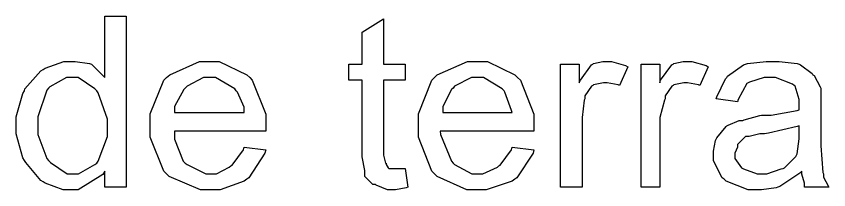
# Model space of a CAD drawing. Header units: metres. Extents: x -593 to 248, y 430 to 1024.
# Drawn here: x -530.95 to -518.1, y 471.07 to 473.83 of the extents above; entities that cross this region are included whole.
import ezdxf

# ---------------------------------------------------------------- set-up
doc = ezdxf.new("R2010")
doc.units = ezdxf.units.M
doc.header["$MEASUREMENT"] = 0
doc.layers.add('CFF-7E-00', color=30, linetype='Continuous')

msp = doc.modelspace()

# ---------------------------------------------------------------- linework, layer by layer
at = {"layer": 'CFF-7E-00'}
for points in [[(-529.553, 471.115), (-529.553, 471.37), (-529.585, 471.318), (-529.974, 471.074), (-530.103, 471.074), (-530.211, 471.074), (-530.497, 471.18), (-530.529, 471.201), (-530.562, 471.223), (-530.804, 471.508), (-530.825, 471.54), (-530.847, 471.582), (-530.953, 471.963), (-530.953, 472.09), (-530.953, 472.229), (-530.847, 472.599), (-530.825, 472.642), (-530.816, 472.674), (-530.562, 472.961), (-530.529, 472.981), (-530.497, 473.003), (-530.202, 473.108), (-530.103, 473.108), (-530.019, 473.108), (-529.797, 473.078), (-529.764, 473.067), (-529.744, 473.046), (-529.575, 472.876), (-529.553, 472.855), (-529.553, 473.827), (-529.214, 473.827), (-529.214, 471.115), (-529.553, 471.115)], [(-524.803, 471.413), (-524.762, 471.115), (-524.784, 471.106), (-524.957, 471.074), (-525.015, 471.074), (-525.079, 471.074), (-525.259, 471.148), (-525.269, 471.158), (-525.312, 471.158), (-525.429, 471.275), (-525.438, 471.285), (-525.438, 471.381), (-525.481, 471.596), (-525.481, 471.667), (-525.481, 472.812), (-525.693, 472.812), (-525.693, 473.067), (-525.481, 473.067), (-525.481, 473.574), (-525.142, 473.786), (-525.142, 473.067), (-524.803, 473.067), (-524.803, 472.812), (-525.142, 472.812), (-525.142, 471.667), (-525.142, 471.625), (-525.112, 471.497), (-525.101, 471.497), (-525.101, 471.477), (-525.069, 471.424), (-525.058, 471.413), (-525.026, 471.413), (-524.956, 471.413), (-524.931, 471.413), (-524.9, 471.413), (-524.828, 471.413), (-524.803, 471.413)], [(-527.35, 471.751), (-527.008, 471.709), (-527.019, 471.657), (-527.273, 471.266), (-527.304, 471.243), (-527.348, 471.212), (-527.73, 471.074), (-527.857, 471.074), (-528.037, 471.074), (-528.535, 471.286), (-528.576, 471.328), (-528.619, 471.37), (-528.834, 471.91), (-528.834, 472.09), (-528.834, 472.281), (-528.619, 472.813), (-528.576, 472.855), (-528.524, 472.897), (-528.057, 473.108), (-527.9, 473.108), (-527.741, 473.108), (-527.305, 472.897), (-527.261, 472.855), (-527.22, 472.813), (-527.008, 472.271), (-527.008, 472.09), (-527.008, 472.09), (-527.008, 472.028), (-527.008, 472.006), (-528.45, 472.006), (-528.45, 471.879), (-528.313, 471.529), (-528.28, 471.497), (-528.248, 471.477), (-527.955, 471.328), (-527.857, 471.328), (-527.784, 471.328), (-527.583, 471.434), (-527.561, 471.454), (-527.54, 471.465), (-527.361, 471.709), (-527.35, 471.751)], [(-523.108, 471.751), (-522.766, 471.709), (-522.777, 471.657), (-523.034, 471.266), (-523.065, 471.243), (-523.108, 471.212), (-523.522, 471.074), (-523.658, 471.074), (-523.827, 471.074), (-524.295, 471.286), (-524.336, 471.328), (-524.378, 471.37), (-524.592, 471.91), (-524.592, 472.09), (-524.592, 472.281), (-524.378, 472.813), (-524.336, 472.855), (-524.295, 472.897), (-523.818, 473.108), (-523.658, 473.108), (-523.499, 473.108), (-523.065, 472.897), (-523.023, 472.855), (-522.98, 472.813), (-522.766, 472.271), (-522.766, 472.09), (-522.766, 472.09), (-522.766, 472.028), (-522.766, 472.006), (-524.25, 472.006), (-524.241, 471.953), (-524.071, 471.529), (-524.04, 471.497), (-524.019, 471.477), (-523.749, 471.328), (-523.658, 471.328), (-523.574, 471.328), (-523.341, 471.434), (-523.319, 471.454), (-523.298, 471.465), (-523.119, 471.709), (-523.108, 471.751)], [(-522.343, 471.115), (-522.343, 473.067), (-522.047, 473.067), (-522.047, 472.769), (-522.027, 472.812), (-521.857, 473.057), (-521.835, 473.067), (-521.825, 473.078), (-521.675, 473.108), (-521.624, 473.108), (-521.539, 473.108), (-521.314, 473.046), (-521.282, 473.024), (-521.409, 472.728), (-521.431, 472.739), (-521.607, 472.769), (-521.665, 472.769), (-521.665, 472.769), (-521.825, 472.739), (-521.835, 472.728), (-521.857, 472.718), (-521.962, 472.566), (-521.962, 472.516), (-521.973, 472.495), (-522.004, 472.223), (-522.004, 472.132), (-522.004, 471.115), (-522.343, 471.115)], [(-521.07, 471.115), (-521.07, 473.067), (-520.774, 473.067), (-520.774, 472.769), (-520.764, 472.812), (-520.585, 473.057), (-520.563, 473.067), (-520.553, 473.078), (-520.402, 473.108), (-520.351, 473.108), (-520.265, 473.108), (-520.042, 473.046), (-520.009, 473.024), (-520.14, 472.728), (-520.162, 472.739), (-520.336, 472.769), (-520.393, 472.769), (-520.393, 472.769), (-520.553, 472.739), (-520.563, 472.728), (-520.585, 472.718), (-520.689, 472.566), (-520.689, 472.516), (-520.701, 472.495), (-520.774, 472.223), (-520.774, 472.132), (-520.774, 471.115), (-521.07, 471.115)], [(-518.525, 471.37), (-518.557, 471.339), (-518.878, 471.126), (-518.909, 471.115), (-518.931, 471.106), (-519.168, 471.074), (-519.247, 471.074), (-519.375, 471.074), (-519.724, 471.212), (-519.755, 471.243), (-519.787, 471.266), (-519.925, 471.534), (-519.925, 471.624), (-519.925, 471.687), (-519.893, 471.857), (-519.882, 471.877), (-519.872, 471.9), (-519.724, 472.08), (-519.713, 472.09), (-519.692, 472.101), (-519.518, 472.174), (-519.459, 472.174), (-519.439, 472.185), (-519.194, 472.25), (-519.163, 472.259), (-519.014, 472.259), (-518.601, 472.333), (-518.568, 472.343), (-518.568, 472.365), (-518.568, 472.429), (-518.568, 472.429), (-518.568, 472.505), (-518.631, 472.718), (-518.651, 472.728), (-518.674, 472.75), (-518.946, 472.855), (-519.036, 472.855), (-519.121, 472.855), (-519.354, 472.78), (-519.375, 472.769), (-519.397, 472.759), (-519.535, 472.505), (-519.544, 472.471), (-519.882, 472.516), (-519.872, 472.547), (-519.735, 472.834), (-519.713, 472.855), (-519.703, 472.876), (-519.449, 473.057), (-519.416, 473.067), (-519.385, 473.078), (-519.091, 473.108), (-518.993, 473.108), (-518.887, 473.108), (-518.601, 473.078), (-518.568, 473.067), (-518.547, 473.057), (-518.366, 472.919), (-518.355, 472.897), (-518.335, 472.888), (-518.239, 472.707), (-518.228, 472.685), (-518.228, 472.61), (-518.228, 472.442), (-518.228, 472.386), (-518.228, 471.92), (-518.228, 471.773), (-518.198, 471.35), (-518.187, 471.328), (-518.187, 471.275), (-518.113, 471.138), (-518.102, 471.115), (-518.484, 471.115), (-518.484, 471.18), (-518.525, 471.323), (-518.525, 471.37)], [(-530.614, 472.09), (-530.614, 471.953), (-530.467, 471.571), (-530.445, 471.54), (-530.413, 471.508), (-530.15, 471.328), (-530.062, 471.328), (-529.966, 471.328), (-529.712, 471.477), (-529.68, 471.497), (-529.659, 471.529), (-529.51, 471.918), (-529.51, 472.047), (-529.51, 472.196), (-529.659, 472.61), (-529.68, 472.642), (-529.712, 472.674), (-529.975, 472.855), (-530.062, 472.855), (-530.158, 472.855), (-530.424, 472.707), (-530.445, 472.685), (-530.467, 472.653), (-530.614, 472.232), (-530.614, 472.09)], [(-528.45, 472.302), (-527.35, 472.302), (-527.35, 472.387), (-527.456, 472.622), (-527.477, 472.642), (-527.498, 472.674), (-527.8, 472.855), (-527.9, 472.855), (-527.994, 472.855), (-528.248, 472.717), (-528.28, 472.685), (-528.302, 472.664), (-528.45, 472.393), (-528.45, 472.302)], [(-524.208, 472.302), (-523.108, 472.302), (-523.119, 472.333), (-523.225, 472.622), (-523.235, 472.642), (-523.267, 472.674), (-523.56, 472.855), (-523.658, 472.855), (-523.754, 472.855), (-524.019, 472.717), (-524.04, 472.685), (-524.071, 472.664), (-524.208, 472.393), (-524.208, 472.302)], [(-518.568, 472.09), (-518.601, 472.08), (-519.057, 471.974), (-519.12, 471.963), (-519.194, 471.963), (-519.361, 471.92), (-519.416, 471.92), (-519.427, 471.91), (-519.535, 471.804), (-519.544, 471.793), (-519.544, 471.752), (-519.586, 471.657), (-519.586, 471.624), (-519.586, 471.571), (-519.481, 471.424), (-519.459, 471.413), (-519.449, 471.404), (-519.234, 471.328), (-519.163, 471.328), (-519.079, 471.328), (-518.855, 471.404), (-518.824, 471.413), (-518.803, 471.424), (-518.621, 471.603), (-518.61, 471.624), (-518.601, 471.646), (-518.568, 471.884), (-518.568, 471.963), (-518.568, 472.09)]]:
    msp.add_lwpolyline(points, close=True, dxfattribs=at)

doc.saveas('drawing.dxf')
